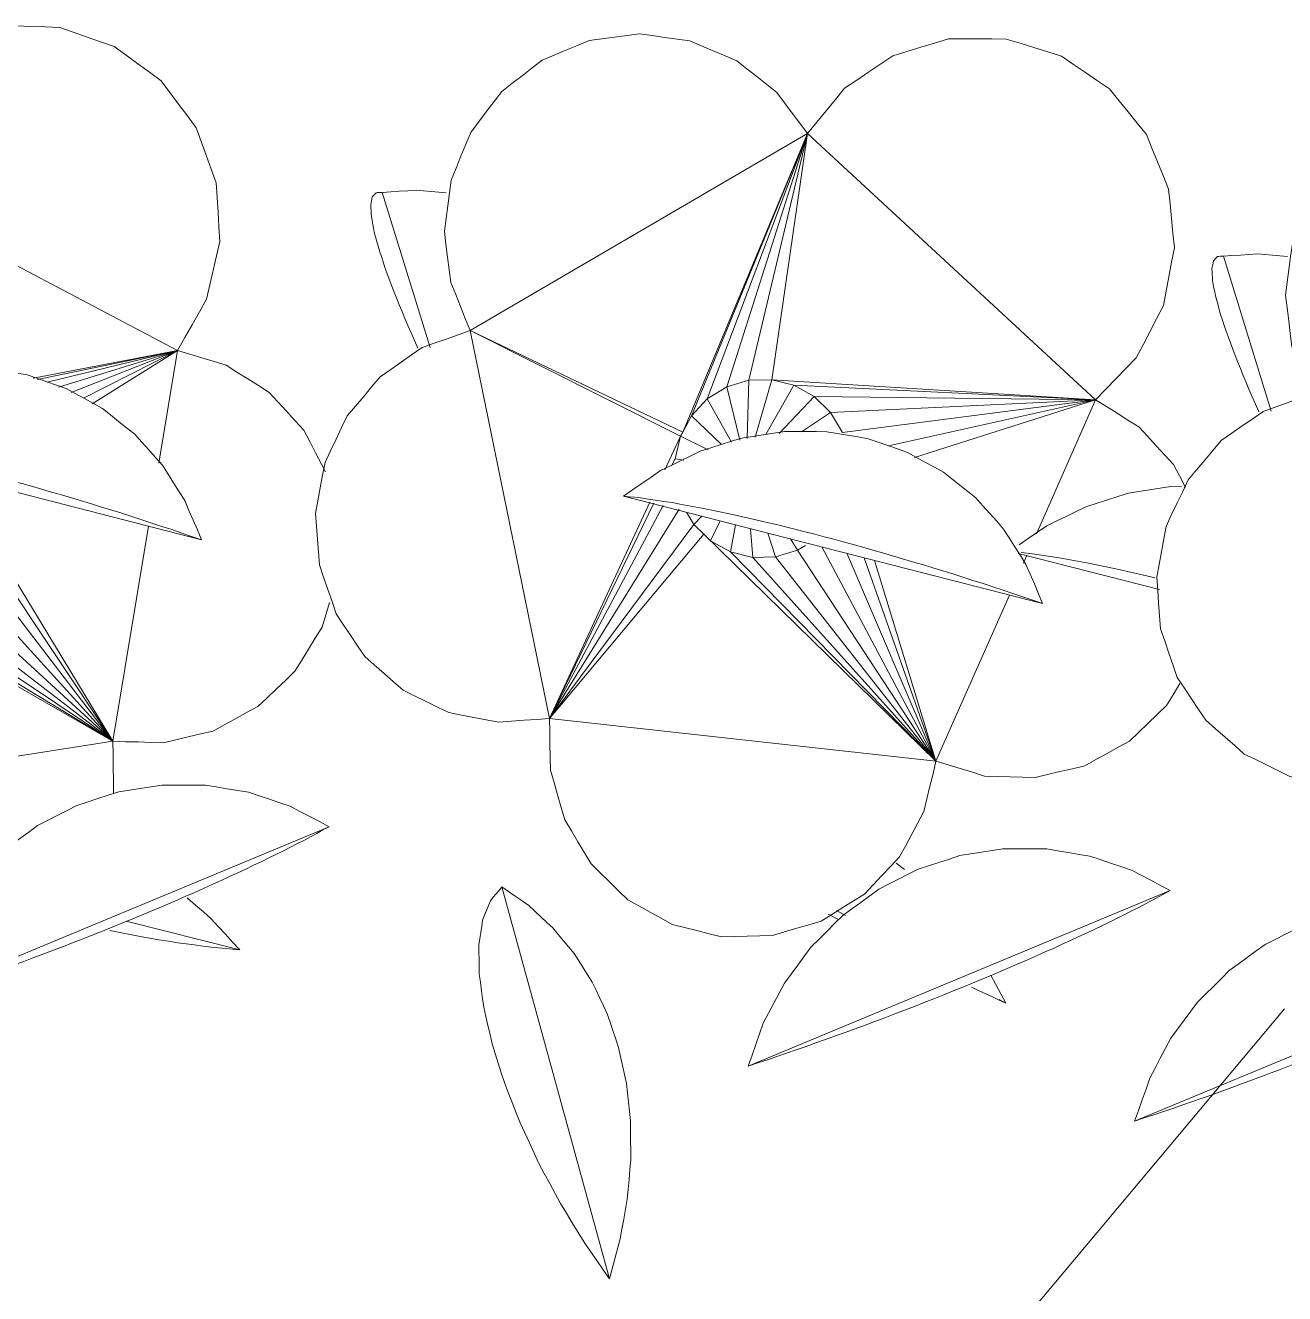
# Model space of a CAD drawing. Header units: metres. Extents: x -18.34 to -13.25, y -25.49 to -16.26.
# Drawn here: x -17.2865 to -17.1681, y -20.8043 to -20.685 of the extents above; entities that cross this region are included whole.
import ezdxf

# ---------------------------------------------------------------- set-up
doc = ezdxf.new("R2010")
doc.units = ezdxf.units.M
doc.layers.add('Importações nas famílias', color=7, linetype='Continuous', lineweight=5)
doc.layers.add('Vegetação', color=7, linetype='Continuous', lineweight=5)

# ---------------------------------------------------------------- blocks, each defined once
blk = doc.blocks.new('Planta_pergolado_12200 - plantas pergolado_skp_Component_12-V1072-Pavimento 02 - Executivo')
at = {"layer": 'Importações nas famílias', "color": 9}
blk.add_line((0.11258, -0.3861), (0.15227, -0.40262), dxfattribs=at)
at = {"layer": 'Importações nas famílias', "color": 9, "flags": 128}
for points in [[(0.114, -0.39014), (0.11365, -0.38913), (0.11329, -0.38812), (0.11294, -0.38711), (0.11258, -0.3861)], [(0.11258, -0.3861), (0.11348, -0.3864), (0.11438, -0.3867), (0.11528, -0.387), (0.11618, -0.3873)], [(0.11618, -0.3873), (0.1171, -0.38763), (0.11802, -0.38795), (0.11894, -0.38827), (0.11985, -0.38859)], [(0.11985, -0.38859), (0.12078, -0.38893), (0.12171, -0.38927), (0.12264, -0.38961), (0.12357, -0.38994)], [(0.11599, -0.3939), (0.11549, -0.39296), (0.11499, -0.39202), (0.1145, -0.39108), (0.114, -0.39014)], [(0.12357, -0.38994), (0.1245, -0.3903), (0.12543, -0.39065), (0.12636, -0.391), (0.12729, -0.39135)], [(0.12729, -0.39135), (0.12821, -0.39171), (0.12913, -0.39208), (0.13005, -0.39244), (0.13097, -0.3928)], [(0.13097, -0.3928), (0.13186, -0.39317), (0.13276, -0.39353), (0.13366, -0.3939), (0.13456, -0.39427)], [(0.1185, -0.39731), (0.11787, -0.39646), (0.11725, -0.3956), (0.11662, -0.39475), (0.11599, -0.3939)], [(0.13456, -0.39427), (0.13543, -0.39463), (0.13629, -0.395), (0.13716, -0.39537), (0.13803, -0.39574)], [(0.13803, -0.39574), (0.13886, -0.3961), (0.13969, -0.39647), (0.14051, -0.39684), (0.14134, -0.3972)], [(0.12148, -0.40027), (0.12074, -0.39953), (0.11999, -0.39879), (0.11925, -0.39805), (0.1185, -0.39731)], [(0.14134, -0.3972), (0.14212, -0.39756), (0.1429, -0.39792), (0.14368, -0.39828), (0.14445, -0.39864)], [(0.14445, -0.39864), (0.14517, -0.39899), (0.14589, -0.39933), (0.14661, -0.39968), (0.14733, -0.40003)], [(0.12486, -0.40273), (0.12402, -0.40212), (0.12317, -0.4015), (0.12233, -0.40089), (0.12148, -0.40027)], [(0.14733, -0.40003), (0.14799, -0.40036), (0.14864, -0.4007), (0.1493, -0.40103), (0.14995, -0.40136)], [(0.14995, -0.40136), (0.15053, -0.40168), (0.15111, -0.40199), (0.15169, -0.40231), (0.15227, -0.40262)], [(0.12855, -0.40462), (0.12763, -0.40415), (0.12671, -0.40368), (0.12578, -0.4032), (0.12486, -0.40273)], [(0.15227, -0.40262), (0.15136, -0.4031), (0.15044, -0.40358), (0.14953, -0.40406), (0.14861, -0.40454)], [(0.13248, -0.4059), (0.1315, -0.40558), (0.13052, -0.40526), (0.12953, -0.40494), (0.12855, -0.40462)], [(0.14861, -0.40454), (0.14763, -0.40487), (0.14666, -0.4052), (0.14568, -0.40553), (0.1447, -0.40586)], [(0.13654, -0.40654), (0.13553, -0.40638), (0.13451, -0.40622), (0.13349, -0.40606), (0.13248, -0.4059)], [(0.14065, -0.40653), (0.13962, -0.40653), (0.1386, -0.40654), (0.13757, -0.40654), (0.13654, -0.40654)], [(0.1447, -0.40586), (0.14369, -0.40602), (0.14268, -0.40619), (0.14166, -0.40636), (0.14065, -0.40653)]]:
    blk.add_lwpolyline(points, dxfattribs=at)
blk = doc.blocks.new('Planta_pergolado_12200 - plantas pergolado_skp_Component_12-V1079-Pavimento 02 - Executivo')
at = {"layer": 'Importações nas famílias', "color": 9}
blk.add_line((0.28632, -0.37076), (0.31003, -0.36468), dxfattribs=at)
at = {"layer": 'Importações nas famílias', "color": 9, "flags": 128}
for points in [[(0.30631, -0.36594), (0.30724, -0.36563), (0.30817, -0.36531), (0.3091, -0.365), (0.31003, -0.36468)], [(0.31003, -0.36468), (0.30964, -0.3656), (0.30925, -0.36652), (0.30885, -0.36744), (0.30846, -0.36836)], [(0.30253, -0.36717), (0.30347, -0.36686), (0.30442, -0.36655), (0.30536, -0.36625), (0.30631, -0.36594)], [(0.29874, -0.36834), (0.29969, -0.36805), (0.30063, -0.36775), (0.30158, -0.36746), (0.30253, -0.36717)], [(0.29497, -0.36945), (0.29592, -0.36917), (0.29686, -0.3689), (0.2978, -0.36862), (0.29874, -0.36834)], [(0.30846, -0.36836), (0.30794, -0.36919), (0.30741, -0.37003), (0.30688, -0.37086), (0.30636, -0.3717)], [(0.29128, -0.37049), (0.2922, -0.37023), (0.29313, -0.36997), (0.29405, -0.36971), (0.29497, -0.36945)], [(0.2877, -0.37144), (0.28859, -0.3712), (0.28949, -0.37096), (0.29038, -0.37072), (0.29128, -0.37049)], [(0.28101, -0.37303), (0.28183, -0.37285), (0.28264, -0.37266), (0.28345, -0.37247), (0.28426, -0.37229)], [(0.28426, -0.37229), (0.28512, -0.37208), (0.28598, -0.37186), (0.28684, -0.37165), (0.2877, -0.37144)], [(0.30636, -0.3717), (0.30571, -0.37242), (0.30506, -0.37315), (0.3044, -0.37388), (0.30375, -0.37461)], [(0.27875, -0.3735), (0.2795, -0.37335), (0.28026, -0.37319), (0.28101, -0.37303)], [(0.30375, -0.37461), (0.30299, -0.37521), (0.30223, -0.37582), (0.30147, -0.37642), (0.30072, -0.37703)], [(0.30072, -0.37703), (0.29986, -0.3775), (0.29901, -0.37797), (0.29816, -0.37844), (0.29731, -0.3789)], [(0.29731, -0.3789), (0.29639, -0.37922), (0.29547, -0.37954), (0.29455, -0.37987), (0.29363, -0.38019)], [(0.28575, -0.38087), (0.28475, -0.38071), (0.28375, -0.38056), (0.28276, -0.38041)], [(0.29363, -0.38019), (0.29266, -0.38035), (0.29169, -0.38052), (0.29071, -0.38068), (0.28974, -0.38085)], [(0.28974, -0.38085), (0.28875, -0.38085), (0.28775, -0.38086), (0.28675, -0.38086), (0.28575, -0.38087)]]:
    blk.add_lwpolyline(points, dxfattribs=at)
blk = doc.blocks.new('Planta_pergolado_12200 - plantas pergolado_skp_Component_12-V1080-Pavimento 02 - Executivo')
at = {"layer": 'Importações nas famílias', "color": 9}
blk.add_line((0.3484, -0.29515), (0.33828, -0.33202), dxfattribs=at)
at = {"layer": 'Importações nas famílias', "color": 9, "flags": 128}
for points in [[(0.34601, -0.29858), (0.34661, -0.29772), (0.3472, -0.29686), (0.3478, -0.296), (0.3484, -0.29515)], [(0.3484, -0.29515), (0.34865, -0.29608), (0.3489, -0.29702), (0.34915, -0.29795), (0.34941, -0.29889)], [(0.34378, -0.30222), (0.34434, -0.30131), (0.3449, -0.3004), (0.34546, -0.29949), (0.34601, -0.29858)], [(0.34941, -0.29889), (0.34957, -0.29982), (0.34974, -0.30076), (0.34991, -0.3017), (0.35007, -0.30263)], [(0.34176, -0.306), (0.34226, -0.30506), (0.34277, -0.30411), (0.34328, -0.30317), (0.34378, -0.30222)], [(0.35007, -0.30263), (0.35015, -0.30356), (0.35023, -0.30449), (0.35031, -0.30542), (0.35039, -0.30635)], [(0.33999, -0.30983), (0.34043, -0.30887), (0.34087, -0.30792), (0.34131, -0.30696), (0.34176, -0.306)], [(0.35039, -0.30635), (0.35039, -0.30726), (0.35038, -0.30817), (0.35037, -0.30908), (0.35036, -0.30999)], [(0.33851, -0.31361), (0.33888, -0.31266), (0.33925, -0.31172), (0.33962, -0.31077), (0.33999, -0.30983)], [(0.35036, -0.30999), (0.35027, -0.31087), (0.35017, -0.31175), (0.35008, -0.31264), (0.34998, -0.31352)], [(0.33736, -0.31726), (0.33765, -0.31635), (0.33793, -0.31543), (0.33822, -0.31452), (0.33851, -0.31361)], [(0.34998, -0.31352), (0.3498, -0.31436), (0.34961, -0.31521), (0.34943, -0.31605), (0.34925, -0.3169)], [(0.33657, -0.32069), (0.33676, -0.31983), (0.33696, -0.31897), (0.33716, -0.31812), (0.33736, -0.31726)], [(0.34925, -0.3169), (0.34898, -0.31769), (0.34871, -0.31849), (0.34845, -0.31929), (0.34818, -0.32008)], [(0.33615, -0.32382), (0.33625, -0.32304), (0.33636, -0.32225), (0.33646, -0.32147), (0.33657, -0.32069)], [(0.34818, -0.32008), (0.34783, -0.32082), (0.34748, -0.32156), (0.34713, -0.3223), (0.34678, -0.32304)], [(0.34678, -0.32304), (0.34635, -0.32372), (0.34593, -0.32439), (0.3455, -0.32507), (0.34507, -0.32574)], [(0.33611, -0.32657), (0.33612, -0.32589), (0.33613, -0.3252), (0.33614, -0.32451), (0.33615, -0.32382)], [(0.34507, -0.32574), (0.34457, -0.32635), (0.34407, -0.32695), (0.34357, -0.32755), (0.34307, -0.32816)], [(0.33646, -0.32889), (0.33638, -0.32831), (0.33629, -0.32773), (0.3362, -0.32715), (0.33611, -0.32657)], [(0.33719, -0.33072), (0.33701, -0.33027), (0.33683, -0.32981), (0.33665, -0.32935), (0.33646, -0.32889)], [(0.34307, -0.32816), (0.3425, -0.32868), (0.34193, -0.32921), (0.34137, -0.32973), (0.3408, -0.33026)], [(0.3408, -0.33026), (0.34017, -0.3307), (0.33954, -0.33114), (0.33891, -0.33158), (0.33828, -0.33202)], [(0.33828, -0.33202), (0.33801, -0.33169), (0.33773, -0.33137), (0.33746, -0.33105), (0.33719, -0.33072)]]:
    blk.add_lwpolyline(points, dxfattribs=at)
blk = doc.blocks.new('Planta_pergolado_12200 - plantas pergolado_skp_Component_12-V3220-Pavimento 02 - Executivo')
at = {"layer": 'Importações nas famílias', "color": 9}
for p, q in [((0.37613, 0.33365), (0.37535, 0.33425)), ((0.36897, 0.32945), (0.36986, 0.32897)), ((0.37058, 0.32933), (0.36973, 0.32979)), ((0.38243, 0.32258), (0.38316, 0.32223)), ((0.38566, 0.32108), (0.38503, 0.32143))]:
    blk.add_line(p, q, dxfattribs=at)
at = {"layer": 'Importações nas famílias', "color": 9, "flags": 128}
for points in [[(0.38566, 0.32108), (0.38519, 0.32196), (0.38472, 0.32283), (0.38426, 0.32371)], [(0.38316, 0.32223), (0.38378, 0.32194), (0.38441, 0.32166), (0.38503, 0.32137), (0.38566, 0.32108)]]:
    blk.add_lwpolyline(points, dxfattribs=at)
blk = doc.blocks.new('Planta_pergolado_12200 - plantas pergolado_skp_Component_12-V1082-Pavimento 02 - Executivo')
at = {"layer": 'Importações nas famílias', "color": 9}
blk.add_line((0.32703, -0.39736), (0.33152, -0.38278), dxfattribs=at)
at = {"layer": 'Importações nas famílias', "color": 9, "flags": 128}
for points in [[(0.32943, -0.38484), (0.32974, -0.38414), (0.33005, -0.38343), (0.33037, -0.38272)], [(0.32835, -0.38744), (0.32862, -0.38679), (0.32889, -0.38614), (0.32916, -0.38549), (0.32943, -0.38484)], [(0.32746, -0.38979), (0.32768, -0.38921), (0.3279, -0.38862), (0.32813, -0.38803), (0.32835, -0.38744)], [(0.32677, -0.39186), (0.32694, -0.39134), (0.32711, -0.39083), (0.32728, -0.39031), (0.32746, -0.38979)], [(0.32628, -0.39363), (0.3264, -0.39319), (0.32652, -0.39274), (0.32664, -0.3923), (0.32677, -0.39186)], [(0.326, -0.39507), (0.32607, -0.39471), (0.32614, -0.39435), (0.32621, -0.39399), (0.32628, -0.39363)], [(0.32594, -0.39618), (0.32596, -0.3959), (0.32597, -0.39562), (0.32599, -0.39535), (0.326, -0.39507)], [(0.32609, -0.39693), (0.32605, -0.39674), (0.32602, -0.39655), (0.32598, -0.39637), (0.32594, -0.39618)], [(0.32646, -0.39733), (0.32637, -0.39723), (0.32628, -0.39713), (0.32618, -0.39703), (0.32609, -0.39693)], [(0.32703, -0.39736), (0.32689, -0.39735), (0.32675, -0.39735), (0.3266, -0.39734), (0.32646, -0.39733)], [(0.33021, -0.39757), (0.32942, -0.39752), (0.32862, -0.39747), (0.32783, -0.39742), (0.32703, -0.39736)], [(0.33305, -0.39733), (0.33234, -0.39739), (0.33163, -0.39745), (0.33092, -0.39751), (0.33021, -0.39757)]]:
    blk.add_lwpolyline(points, dxfattribs=at)
blk = doc.blocks.new('Planta_pergolado_12200 - plantas pergolado_skp_Component_17-V3221-Pavimento 02 - Executivo')
at = {"layer": 'Importações nas famílias', "color": 9}
for p, q in [((0.36702, 0.4029), (0.33528, 0.38437)), ((0.35528, 0.3748), (0.36702, 0.4029)), ((0.35611, 0.37634), (0.36702, 0.4029)), ((0.35759, 0.37793), (0.36702, 0.4029)), ((0.35943, 0.37907), (0.36702, 0.4029)), ((0.3615, 0.37969), (0.36702, 0.4029)), ((0.36365, 0.37974), (0.36702, 0.4029)), ((0.36702, 0.4029), (0.3941, 0.37785)), ((0.33528, 0.38437), (0.34275, 0.34787)), ((0.35507, 0.37442), (0.33528, 0.38437)), ((0.33528, 0.38437), (0.35528, 0.3748)), ((0.35943, 0.37907), (0.3615, 0.37969)), ((0.36135, 0.37421), (0.3615, 0.37969)), ((0.3615, 0.37969), (0.36365, 0.37974)), ((0.36211, 0.37433), (0.36365, 0.37974)), ((0.3941, 0.37785), (0.36365, 0.37974)), ((0.36574, 0.37922), (0.36365, 0.37974)), ((0.35759, 0.37793), (0.35943, 0.37907)), ((0.36064, 0.37404), (0.35943, 0.37907)), ((0.36309, 0.37458), (0.36574, 0.37922)), ((0.36763, 0.37816), (0.36574, 0.37922)), ((0.36574, 0.37922), (0.3941, 0.37785)), ((0.35611, 0.37634), (0.35759, 0.37793)), ((0.35988, 0.37387), (0.35759, 0.37793)), ((0.36435, 0.37467), (0.36763, 0.37816)), ((0.36919, 0.37665), (0.36763, 0.37816)), ((0.36763, 0.37816), (0.3941, 0.37785)), ((0.3941, 0.37785), (0.36919, 0.37665)), ((0.3941, 0.37785), (0.3703, 0.37477)), ((0.37462, 0.3735), (0.3941, 0.37785)), ((0.37709, 0.37243), (0.3941, 0.37785)), ((0.38854, 0.36525), (0.3941, 0.37785)), ((0.35528, 0.3748), (0.35611, 0.37634)), ((0.35889, 0.37368), (0.35611, 0.37634)), ((0.36645, 0.37483), (0.36919, 0.37665)), ((0.3703, 0.37477), (0.36919, 0.37665)), ((0.35507, 0.37442), (0.35528, 0.3748)), ((0.3536, 0.37125), (0.35507, 0.37442)), ((0.35456, 0.37229), (0.35507, 0.37442)), ((0.35767, 0.37315), (0.35507, 0.37442)), ((0.35424, 0.37162), (0.35456, 0.37229)), ((0.35539, 0.37218), (0.35456, 0.37229)), ((0.34275, 0.34787), (0.35219, 0.36821)), ((0.34275, 0.34787), (0.35255, 0.36812)), ((0.35345, 0.36791), (0.34275, 0.34787)), ((0.35495, 0.36756), (0.34275, 0.34787)), ((0.35633, 0.36611), (0.35564, 0.36727)), ((0.35707, 0.3669), (0.35633, 0.36611)), ((0.35788, 0.36459), (0.35881, 0.36646)), ((0.35633, 0.36611), (0.34275, 0.34787)), ((0.35726, 0.3652), (0.34275, 0.34787)), ((0.35726, 0.3652), (0.35633, 0.36611)), ((0.35788, 0.36459), (0.35726, 0.3652)), ((0.3791, 0.34385), (0.35726, 0.3652)), ((0.36026, 0.36609), (0.35977, 0.36354)), ((0.36186, 0.36302), (0.36167, 0.36572)), ((0.36402, 0.36307), (0.36328, 0.36531)), ((0.35977, 0.36354), (0.35788, 0.36459)), ((0.36541, 0.36477), (0.36608, 0.36369)), ((0.36682, 0.36414), (0.36608, 0.36369)), ((0.3791, 0.34385), (0.36836, 0.36401)), ((0.36186, 0.36302), (0.35977, 0.36354)), ((0.3791, 0.34385), (0.35977, 0.36354)), ((0.36402, 0.36307), (0.36186, 0.36302)), ((0.3791, 0.34385), (0.36186, 0.36302)), ((0.36608, 0.36369), (0.36402, 0.36307)), ((0.3791, 0.34385), (0.36402, 0.36307)), ((0.3791, 0.34385), (0.36608, 0.36369)), ((0.3791, 0.34385), (0.3707, 0.36341)), ((0.3791, 0.34385), (0.37233, 0.36299)), ((0.38732, 0.36248), (0.38765, 0.36323)), ((0.37332, 0.36274), (0.3791, 0.34385)), ((0.3791, 0.34385), (0.386, 0.35948)), ((0.3791, 0.34385), (0.34275, 0.34787)), ((0.3791, 0.34385), (0.3755, 0.34737))]:
    blk.add_line(p, q, dxfattribs=at)
at = {"layer": 'Importações nas famílias', "color": 9, "flags": 128}
for points in [[(0.34649, 0.41166), (0.34767, 0.41181), (0.34886, 0.41197), (0.35004, 0.41212), (0.35123, 0.41227)], [(0.35123, 0.41227), (0.35241, 0.41211), (0.35359, 0.41195), (0.35477, 0.41179), (0.35596, 0.41162)], [(0.37505, 0.41022), (0.37635, 0.41062), (0.37766, 0.41102), (0.37896, 0.41141), (0.38026, 0.41181)], [(0.38026, 0.41181), (0.38163, 0.41181), (0.38299, 0.4118), (0.38435, 0.4118), (0.38571, 0.41179)], [(0.38571, 0.41179), (0.38701, 0.41139), (0.38831, 0.41098), (0.38961, 0.41058), (0.39091, 0.41017)], [(0.34207, 0.40981), (0.34318, 0.41027), (0.34428, 0.41073), (0.34539, 0.41119), (0.34649, 0.41166)], [(0.35596, 0.41162), (0.35706, 0.41115), (0.35816, 0.41068), (0.35926, 0.41021), (0.36036, 0.40974)], [(0.33828, 0.40686), (0.33922, 0.4076), (0.34017, 0.40833), (0.34112, 0.40907), (0.34207, 0.40981)], [(0.36036, 0.40974), (0.3613, 0.409), (0.36225, 0.40826), (0.36319, 0.40751), (0.36413, 0.40677)], [(0.37051, 0.40716), (0.37164, 0.40793), (0.37278, 0.40869), (0.37391, 0.40946), (0.37505, 0.41022)], [(0.39091, 0.41017), (0.39204, 0.4094), (0.39317, 0.40863), (0.3943, 0.40786), (0.39543, 0.40709)], [(0.36702, 0.4029), (0.3679, 0.40396), (0.36877, 0.40503), (0.36964, 0.4061), (0.37051, 0.40716)], [(0.39543, 0.40709), (0.3963, 0.40601), (0.39716, 0.40494), (0.39802, 0.40387), (0.39889, 0.4028)], [(0.33535, 0.40301), (0.33608, 0.40397), (0.33681, 0.40494), (0.33755, 0.4059), (0.33828, 0.40686)], [(0.36413, 0.40677), (0.36486, 0.4058), (0.36558, 0.40483), (0.3663, 0.40387), (0.36702, 0.4029)], [(0.33351, 0.39852), (0.33397, 0.39964), (0.33443, 0.40076), (0.33489, 0.40189), (0.33535, 0.40301)], [(0.39889, 0.4028), (0.39941, 0.40152), (0.39993, 0.40024), (0.40045, 0.39896), (0.40097, 0.39767)], [(0.33287, 0.3937), (0.33303, 0.3949), (0.33319, 0.39611), (0.33335, 0.39731), (0.33351, 0.39852)], [(0.40097, 0.39767), (0.40111, 0.39629), (0.40125, 0.39491), (0.40138, 0.39353), (0.40152, 0.39215)], [(0.33347, 0.38887), (0.33332, 0.39008), (0.33317, 0.39128), (0.33302, 0.39249), (0.33287, 0.3937)], [(0.40152, 0.39215), (0.40126, 0.39079), (0.401, 0.38943), (0.40074, 0.38807), (0.40048, 0.38671)], [(0.33528, 0.38437), (0.33483, 0.38549), (0.33438, 0.38662), (0.33393, 0.38774), (0.33347, 0.38887)], [(0.40048, 0.38671), (0.39984, 0.38548), (0.3992, 0.38425), (0.39857, 0.38303), (0.39793, 0.3818)], [(0.33078, 0.38276), (0.3319, 0.38316), (0.33303, 0.38356), (0.33416, 0.38397), (0.33528, 0.38437)], [(0.32683, 0.38002), (0.32782, 0.3807), (0.3288, 0.38139), (0.32979, 0.38207), (0.33078, 0.38276)], [(0.39793, 0.3818), (0.39697, 0.38081), (0.39602, 0.37983), (0.39506, 0.37884), (0.3941, 0.37785)], [(0.32372, 0.37633), (0.3245, 0.37725), (0.32528, 0.37817), (0.32605, 0.37909), (0.32683, 0.38002)], [(0.3941, 0.37785), (0.39512, 0.37721), (0.39613, 0.37658), (0.39715, 0.37594), (0.39816, 0.3753)], [(0.32165, 0.37194), (0.32216, 0.37304), (0.32268, 0.37413), (0.3232, 0.37523), (0.32372, 0.37633)], [(0.39816, 0.3753), (0.39898, 0.37441), (0.3998, 0.37353), (0.40062, 0.37264), (0.40144, 0.37175)], [(0.32076, 0.36716), (0.32098, 0.36835), (0.3212, 0.36955), (0.32142, 0.37075), (0.32165, 0.37194)], [(0.40144, 0.37175), (0.402, 0.37068), (0.40257, 0.36961)], [(0.32111, 0.36231), (0.32102, 0.36352), (0.32094, 0.36473), (0.32085, 0.36595), (0.32076, 0.36716)], [(0.32269, 0.35771), (0.3223, 0.35886), (0.3219, 0.36001), (0.32151, 0.36116), (0.32111, 0.36231)], [(0.32538, 0.35369), (0.32471, 0.3547), (0.32403, 0.3557), (0.32336, 0.35671), (0.32269, 0.35771)], [(0.329, 0.35052), (0.32809, 0.35131), (0.32719, 0.35211), (0.32628, 0.3529), (0.32538, 0.35369)], [(0.40202, 0.35114), (0.40139, 0.3501), (0.40077, 0.34907)], [(0.3333, 0.34841), (0.33222, 0.34894), (0.33115, 0.34946), (0.33007, 0.34999), (0.329, 0.35052)], [(0.40077, 0.34907), (0.3999, 0.34823), (0.39903, 0.3474), (0.39816, 0.34656), (0.39729, 0.34573)], [(0.33799, 0.34751), (0.33681, 0.34773), (0.33564, 0.34796), (0.33447, 0.34818), (0.3333, 0.34841)], [(0.34275, 0.34787), (0.34156, 0.34778), (0.34037, 0.34769), (0.33918, 0.3476), (0.33799, 0.34751)], [(0.34285, 0.34301), (0.34282, 0.34422), (0.3428, 0.34544), (0.34277, 0.34665), (0.34275, 0.34787)], [(0.39729, 0.34573), (0.39624, 0.34515), (0.39519, 0.34458), (0.39414, 0.344), (0.39309, 0.34342)], [(0.3791, 0.34385), (0.37882, 0.34266), (0.37853, 0.34148), (0.37825, 0.3403), (0.37797, 0.33912)], [(0.38367, 0.34245), (0.38253, 0.3428), (0.38138, 0.34315), (0.38024, 0.3435), (0.3791, 0.34385)], [(0.34419, 0.33833), (0.34385, 0.3395), (0.34352, 0.34067), (0.34319, 0.34184), (0.34285, 0.34301)], [(0.39309, 0.34342), (0.39193, 0.34314), (0.39076, 0.34286), (0.3896, 0.34258), (0.38844, 0.3423)], [(0.38844, 0.3423), (0.38725, 0.34234), (0.38606, 0.34237), (0.38486, 0.34241), (0.38367, 0.34245)], [(0.37797, 0.33912), (0.37739, 0.33805), (0.37682, 0.33698), (0.37625, 0.33592), (0.37567, 0.33485)], [(0.34667, 0.33418), (0.34605, 0.33522), (0.34543, 0.33626), (0.34481, 0.33729), (0.34419, 0.33833)], [(0.35012, 0.33081), (0.34925, 0.33165), (0.34839, 0.3325), (0.34753, 0.33334), (0.34667, 0.33418)], [(0.37567, 0.33485), (0.37485, 0.33397), (0.37402, 0.33309), (0.3732, 0.33221), (0.37237, 0.33133)], [(0.3543, 0.32848), (0.35326, 0.32906), (0.35221, 0.32965), (0.35116, 0.33023), (0.35012, 0.33081)], [(0.37237, 0.33133), (0.37135, 0.3307), (0.37033, 0.33007), (0.36931, 0.32943), (0.36829, 0.3288)], [(0.35894, 0.32732), (0.35778, 0.32761), (0.35662, 0.3279), (0.35546, 0.32819), (0.3543, 0.32848)], [(0.36829, 0.3288), (0.36715, 0.32846), (0.366, 0.32812), (0.36486, 0.32778), (0.36371, 0.32744)], [(0.36371, 0.32744), (0.36252, 0.32741), (0.36133, 0.32738), (0.36013, 0.32735), (0.35894, 0.32732)]]:
    blk.add_lwpolyline(points, dxfattribs=at)
blk = doc.blocks.new('Planta_pergolado_12200 - plantas pergolado_skp_Component_16-V3222-Pavimento 02 - Executivo')
for name in ['Planta_pergolado_12200 - plantas pergolado_skp_Component_17-V3221-Pavimento 02 - Executivo', 'Planta_pergolado_12200 - plantas pergolado_skp_Component_12-V3220-Pavimento 02 - Executivo']:
    blk.add_blockref(name, (0, 0))
at = {"extrusion": (0, 0, -1), "rotation": 180}
for name, p, zscale in [('Planta_pergolado_12200 - plantas pergolado_skp_Component_12-V1082-Pavimento 02 - Executivo', (0, 0), -1), ('Planta_pergolado_12200 - plantas pergolado_skp_Component_12-V1079-Pavimento 02 - Executivo', (0, 0), -0.9999999999999999), ('Planta_pergolado_12200 - plantas pergolado_skp_Component_12-V1072-Pavimento 02 - Executivo', (-0.16976, -0.06494), -0.9999999999999999), ('Planta_pergolado_12200 - plantas pergolado_skp_Component_12-V1080-Pavimento 02 - Executivo', (0, 0), -1)]:
    blk.add_blockref(name, p, dxfattribs=dict(at, zscale=zscale))
blk = doc.blocks.new('Planta_pergolado_12200 - plantas pergolado_skp_Component_12-V1073-Pavimento 02 - Executivo')
at = {"layer": 'Importações nas famílias', "color": 9}
blk.add_line((0.10084, -0.43973), (0.14027, -0.42962), dxfattribs=at)
at = {"layer": 'Importações nas famílias', "color": 9, "flags": 128}
for points in [[(0.13655, -0.43088), (0.13748, -0.43056), (0.13841, -0.43025), (0.13934, -0.42993), (0.14027, -0.42962)], [(0.14027, -0.42962), (0.13988, -0.43054), (0.13949, -0.43146), (0.13909, -0.43238), (0.1387, -0.4333)], [(0.13277, -0.4321), (0.13371, -0.4318), (0.13466, -0.43149), (0.1356, -0.43118), (0.13655, -0.43088)], [(0.12898, -0.43328), (0.12993, -0.43298), (0.13087, -0.43269), (0.13182, -0.4324), (0.13277, -0.4321)], [(0.12521, -0.43439), (0.12616, -0.43411), (0.1271, -0.43383), (0.12804, -0.43355), (0.12898, -0.43328)], [(0.1387, -0.4333), (0.13818, -0.43413), (0.13765, -0.43496), (0.13712, -0.4358), (0.1366, -0.43663)], [(0.11794, -0.43637), (0.11883, -0.43614), (0.11973, -0.4359), (0.12062, -0.43566), (0.12152, -0.43542)], [(0.12152, -0.43542), (0.12244, -0.43517), (0.12337, -0.43491), (0.12429, -0.43465), (0.12521, -0.43439)], [(0.1145, -0.43722), (0.11536, -0.43701), (0.11622, -0.4368), (0.11708, -0.43659), (0.11794, -0.43637)], [(0.1366, -0.43663), (0.13595, -0.43736), (0.1353, -0.43809), (0.13464, -0.43882), (0.13399, -0.43955)], [(0.11126, -0.43797), (0.11207, -0.43778), (0.11288, -0.4376), (0.11369, -0.43741), (0.1145, -0.43722)], [(0.10299, -0.43948), (0.10361, -0.43939), (0.10423, -0.43929), (0.10485, -0.4392), (0.10547, -0.43911)], [(0.10547, -0.43911), (0.10616, -0.43898), (0.10685, -0.43885), (0.10754, -0.43873), (0.10823, -0.4386)], [(0.10823, -0.4386), (0.10899, -0.43844), (0.10974, -0.43828), (0.1105, -0.43813), (0.11126, -0.43797)], [(0.10084, -0.43973), (0.10138, -0.43967), (0.10192, -0.43961), (0.10245, -0.43955), (0.10299, -0.43948)], [(0.10432, -0.44212), (0.10345, -0.44152), (0.10258, -0.44092), (0.10171, -0.44033), (0.10084, -0.43973)], [(0.13399, -0.43955), (0.13323, -0.44015), (0.13247, -0.44076), (0.13172, -0.44136), (0.13096, -0.44197)], [(0.10807, -0.44395), (0.10713, -0.44349), (0.1062, -0.44303), (0.10526, -0.44257), (0.10432, -0.44212)], [(0.13096, -0.44197), (0.1301, -0.44244), (0.12925, -0.4429), (0.1284, -0.44337), (0.12755, -0.44384)], [(0.12755, -0.44384), (0.12663, -0.44416), (0.12571, -0.44448), (0.12479, -0.4448), (0.12387, -0.44512)], [(0.11199, -0.44519), (0.11101, -0.44488), (0.11003, -0.44457), (0.10905, -0.44426), (0.10807, -0.44395)], [(0.11599, -0.4458), (0.11499, -0.44565), (0.11399, -0.4455), (0.11299, -0.44534), (0.11199, -0.44519)], [(0.11998, -0.44578), (0.11899, -0.44579), (0.11799, -0.44579), (0.11699, -0.4458), (0.11599, -0.4458)], [(0.12387, -0.44512), (0.1229, -0.44529), (0.12193, -0.44545), (0.12095, -0.44562), (0.11998, -0.44578)]]:
    blk.add_lwpolyline(points, dxfattribs=at)
blk = doc.blocks.new('Planta_pergolado_12200 - plantas pergolado_skp_Component_17-V3234-Pavimento 02 - Executivo')
at = {"layer": 'Importações nas famílias', "color": 9}
for p, q in [((0.44612, 0.3969), (0.41438, 0.37837)), ((0.43438, 0.36881), (0.44612, 0.3969)), ((0.4352, 0.37034), (0.44612, 0.3969)), ((0.43669, 0.37193), (0.44612, 0.3969)), ((0.43853, 0.37307), (0.44612, 0.3969)), ((0.4406, 0.37369), (0.44612, 0.3969)), ((0.44275, 0.37374), (0.44612, 0.3969)), ((0.44612, 0.3969), (0.4732, 0.37186)), ((0.41438, 0.37837), (0.42184, 0.34187)), ((0.43417, 0.36842), (0.41438, 0.37837)), ((0.41438, 0.37837), (0.43438, 0.36881)), ((0.40889, 0.37607), (0.40988, 0.37676)), ((0.43853, 0.37307), (0.4406, 0.37369)), ((0.44037, 0.3654), (0.44275, 0.37374)), ((0.44037, 0.3654), (0.4406, 0.37369)), ((0.4406, 0.37369), (0.44275, 0.37374)), ((0.4732, 0.37186), (0.44275, 0.37374)), ((0.44484, 0.37322), (0.44275, 0.37374)), ((0.43669, 0.37193), (0.43853, 0.37307)), ((0.44037, 0.3654), (0.43853, 0.37307)), ((0.44037, 0.3654), (0.44484, 0.37322)), ((0.44673, 0.37216), (0.44484, 0.37322)), ((0.44484, 0.37322), (0.4732, 0.37186)), ((0.4352, 0.37034), (0.43669, 0.37193)), ((0.44037, 0.3654), (0.43669, 0.37193)), ((0.44037, 0.3654), (0.44673, 0.37216)), ((0.44828, 0.37065), (0.44673, 0.37216)), ((0.44673, 0.37216), (0.4732, 0.37186)), ((0.4732, 0.37186), (0.44828, 0.37065)), ((0.4732, 0.37186), (0.4494, 0.36877)), ((0.45, 0.36667), (0.4732, 0.37186)), ((0.45005, 0.36447), (0.4732, 0.37186)), ((0.4582, 0.33785), (0.4732, 0.37186)), ((0.43438, 0.36881), (0.4352, 0.37034)), ((0.44037, 0.3654), (0.4352, 0.37034)), ((0.44037, 0.3654), (0.44828, 0.37065)), ((0.4494, 0.36877), (0.44828, 0.37065)), ((0.43417, 0.36842), (0.43438, 0.36881)), ((0.44037, 0.3654), (0.4494, 0.36877)), ((0.44988, 0.36709), (0.4494, 0.36877)), ((0.42184, 0.34187), (0.43417, 0.36842)), ((0.43366, 0.36629), (0.43417, 0.36842)), ((0.44037, 0.3654), (0.43417, 0.36842)), ((0.45, 0.36667), (0.44037, 0.3654)), ((0.44988, 0.36709), (0.45, 0.36667)), ((0.45, 0.36667), (0.45005, 0.36447)), ((0.42184, 0.34187), (0.43366, 0.36629)), ((0.44037, 0.3654), (0.43366, 0.36629)), ((0.43371, 0.36409), (0.43366, 0.36629)), ((0.44037, 0.3654), (0.43371, 0.36409)), ((0.44037, 0.3654), (0.43431, 0.36199)), ((0.44037, 0.3654), (0.43543, 0.36011)), ((0.43698, 0.3586), (0.44037, 0.3654)), ((0.44037, 0.3654), (0.43887, 0.35754)), ((0.44037, 0.3654), (0.44851, 0.36041)), ((0.44702, 0.35883), (0.44037, 0.3654)), ((0.44037, 0.3654), (0.44518, 0.35769)), ((0.44311, 0.35707), (0.44037, 0.3654)), ((0.44037, 0.3654), (0.44954, 0.36234)), ((0.44037, 0.3654), (0.45005, 0.36447)), ((0.44096, 0.35702), (0.44037, 0.3654)), ((0.43371, 0.36409), (0.42184, 0.34187)), ((0.43431, 0.36199), (0.43371, 0.36409)), ((0.45005, 0.36447), (0.44954, 0.36234)), ((0.45005, 0.36447), (0.4582, 0.33785)), ((0.43431, 0.36199), (0.42184, 0.34187)), ((0.43543, 0.36011), (0.43431, 0.36199)), ((0.44954, 0.36234), (0.44851, 0.36041)), ((0.4582, 0.33785), (0.44954, 0.36234)), ((0.44851, 0.36041), (0.44702, 0.35883)), ((0.4582, 0.33785), (0.44851, 0.36041)), ((0.43543, 0.36011), (0.42184, 0.34187)), ((0.43636, 0.3592), (0.42184, 0.34187)), ((0.43636, 0.3592), (0.43543, 0.36011)), ((0.43698, 0.3586), (0.43636, 0.3592)), ((0.4582, 0.33785), (0.43636, 0.3592)), ((0.43887, 0.35754), (0.43698, 0.3586)), ((0.44592, 0.35814), (0.44518, 0.35769)), ((0.44702, 0.35883), (0.44592, 0.35814)), ((0.4582, 0.33785), (0.44702, 0.35883)), ((0.44096, 0.35702), (0.43887, 0.35754)), ((0.44231, 0.35403), (0.43887, 0.35754)), ((0.44311, 0.35707), (0.44096, 0.35702)), ((0.4582, 0.33785), (0.44096, 0.35702)), ((0.44518, 0.35769), (0.44311, 0.35707)), ((0.4582, 0.33785), (0.44311, 0.35707)), ((0.4582, 0.33785), (0.44518, 0.35769)), ((0.4582, 0.33785), (0.44232, 0.35403)), ((0.4582, 0.33785), (0.42184, 0.34187))]:
    blk.add_line(p, q, dxfattribs=at)
at = {"layer": 'Importações nas famílias', "color": 9, "flags": 128}
for points in [[(0.42559, 0.40566), (0.42677, 0.40581), (0.42796, 0.40597), (0.42914, 0.40612), (0.43032, 0.40628)], [(0.43032, 0.40628), (0.43151, 0.40611), (0.43269, 0.40595), (0.43387, 0.40579), (0.43505, 0.40562)], [(0.45415, 0.40422), (0.45545, 0.40462), (0.45676, 0.40502), (0.45806, 0.40542), (0.45936, 0.40581)], [(0.45936, 0.40581), (0.46072, 0.40581), (0.46208, 0.4058), (0.46344, 0.4058), (0.46481, 0.4058)], [(0.46481, 0.4058), (0.46611, 0.40539), (0.46741, 0.40498), (0.46871, 0.40458), (0.47001, 0.40417)], [(0.42117, 0.40381), (0.42228, 0.40427), (0.42338, 0.40473), (0.42448, 0.4052), (0.42559, 0.40566)], [(0.43505, 0.40562), (0.43615, 0.40516), (0.43726, 0.40469), (0.43836, 0.40422), (0.43946, 0.40375)], [(0.41737, 0.40086), (0.41832, 0.4016), (0.41927, 0.40234), (0.42022, 0.40307), (0.42117, 0.40381)], [(0.43946, 0.40375), (0.4404, 0.403), (0.44134, 0.40226), (0.44229, 0.40151), (0.44323, 0.40077)], [(0.4496, 0.40117), (0.45074, 0.40193), (0.45188, 0.40269), (0.45301, 0.40346), (0.45415, 0.40422)], [(0.47001, 0.40417), (0.47114, 0.4034), (0.47227, 0.40263), (0.4734, 0.40186), (0.47453, 0.40109)], [(0.44612, 0.3969), (0.44699, 0.39797), (0.44786, 0.39903), (0.44873, 0.4001), (0.4496, 0.40117)], [(0.47453, 0.40109), (0.47539, 0.40002), (0.47626, 0.39894), (0.47712, 0.39787), (0.47798, 0.3968)], [(0.41445, 0.39701), (0.41518, 0.39797), (0.41591, 0.39894), (0.41664, 0.3999), (0.41737, 0.40086)], [(0.44323, 0.40077), (0.44395, 0.3998), (0.44468, 0.39884), (0.4454, 0.39787), (0.44612, 0.3969)], [(0.41261, 0.39252), (0.41307, 0.39364), (0.41353, 0.39477), (0.41399, 0.39589), (0.41445, 0.39701)], [(0.47798, 0.3968), (0.47851, 0.39552), (0.47903, 0.39424), (0.47955, 0.39296), (0.48007, 0.39168)], [(0.41197, 0.3877), (0.41213, 0.3889), (0.41229, 0.39011), (0.41245, 0.39132), (0.41261, 0.39252)], [(0.48007, 0.39168), (0.48021, 0.3903), (0.48034, 0.38892), (0.48048, 0.38754), (0.48062, 0.38616)], [(0.41257, 0.38287), (0.41242, 0.38408), (0.41227, 0.38529), (0.41212, 0.38649), (0.41197, 0.3877)], [(0.48062, 0.38616), (0.48036, 0.38479), (0.4801, 0.38343), (0.47983, 0.38207), (0.47957, 0.38071)], [(0.41438, 0.37837), (0.41393, 0.37949), (0.41348, 0.38062), (0.41302, 0.38175), (0.41257, 0.38287)], [(0.47957, 0.38071), (0.47894, 0.37948), (0.4783, 0.37826), (0.47767, 0.37703), (0.47703, 0.3758)], [(0.40988, 0.37676), (0.411, 0.37716), (0.41213, 0.37756), (0.41325, 0.37797), (0.41438, 0.37837)], [(0.40593, 0.37402), (0.40692, 0.3747), (0.4079, 0.37539), (0.40889, 0.37607)], [(0.47703, 0.3758), (0.47607, 0.37482), (0.47512, 0.37383), (0.47416, 0.37284), (0.4732, 0.37186)], [(0.40282, 0.37033), (0.40359, 0.37125), (0.40437, 0.37217), (0.40515, 0.3731), (0.40593, 0.37402)], [(0.4732, 0.37186), (0.47422, 0.37122), (0.47523, 0.37058), (0.47625, 0.36994), (0.47726, 0.3693)], [(0.40074, 0.36594), (0.40126, 0.36704), (0.40178, 0.36814), (0.4023, 0.36923), (0.40282, 0.37033)], [(0.47726, 0.3693), (0.47808, 0.36841), (0.4789, 0.36753), (0.47972, 0.36664), (0.48054, 0.36576)], [(0.39986, 0.36116), (0.40008, 0.36236), (0.4003, 0.36355), (0.40052, 0.36475), (0.40074, 0.36594)], [(0.48054, 0.36576), (0.4811, 0.36469), (0.48167, 0.36361), (0.48223, 0.36254), (0.4828, 0.36147)], [(0.40021, 0.35631), (0.40012, 0.35752), (0.40003, 0.35873), (0.39995, 0.35995), (0.39986, 0.36116)], [(0.4828, 0.36147), (0.48307, 0.36029), (0.48334, 0.3591), (0.48362, 0.35792), (0.48389, 0.35674)], [(0.40179, 0.35172), (0.40139, 0.35286), (0.401, 0.35401), (0.40061, 0.35516), (0.40021, 0.35631)], [(0.48389, 0.35674), (0.48386, 0.35552), (0.48382, 0.3543), (0.48378, 0.35309), (0.48375, 0.35187)], [(0.40448, 0.34769), (0.4038, 0.3487), (0.40313, 0.3497), (0.40246, 0.35071), (0.40179, 0.35172)], [(0.48375, 0.35187), (0.48341, 0.35071), (0.48306, 0.34954), (0.48272, 0.34837), (0.48237, 0.34721)], [(0.40809, 0.34452), (0.40719, 0.34531), (0.40628, 0.34611), (0.40538, 0.3469), (0.40448, 0.34769)], [(0.48237, 0.34721), (0.48175, 0.34617), (0.48112, 0.34514), (0.48049, 0.3441), (0.47986, 0.34307)], [(0.41239, 0.34241), (0.41132, 0.34294), (0.41024, 0.34347), (0.40917, 0.34399), (0.40809, 0.34452)], [(0.47986, 0.34307), (0.479, 0.34223), (0.47813, 0.3414), (0.47726, 0.34057), (0.47639, 0.33973)], [(0.41708, 0.34151), (0.41591, 0.34173), (0.41474, 0.34196), (0.41357, 0.34219), (0.41239, 0.34241)], [(0.42184, 0.34187), (0.42065, 0.34178), (0.41946, 0.34169), (0.41827, 0.3416), (0.41708, 0.34151)], [(0.42195, 0.33701), (0.42192, 0.33822), (0.4219, 0.33944), (0.42187, 0.34066), (0.42184, 0.34187)], [(0.47639, 0.33973), (0.47534, 0.33915), (0.47429, 0.33858), (0.47324, 0.338), (0.47219, 0.33742)], [(0.4582, 0.33785), (0.45791, 0.33666), (0.45763, 0.33548), (0.45735, 0.3343), (0.45706, 0.33312)], [(0.46277, 0.33645), (0.46163, 0.3368), (0.46048, 0.33715), (0.45934, 0.3375), (0.4582, 0.33785)], [(0.42329, 0.33234), (0.42295, 0.3335), (0.42262, 0.33467), (0.42228, 0.33584), (0.42195, 0.33701)], [(0.47219, 0.33742), (0.47102, 0.33714), (0.46986, 0.33686), (0.4687, 0.33658), (0.46754, 0.3363)], [(0.46754, 0.3363), (0.46635, 0.33634), (0.46515, 0.33638), (0.46396, 0.33641), (0.46277, 0.33645)], [(0.45706, 0.33312), (0.45649, 0.33205), (0.45592, 0.33098), (0.45534, 0.32992), (0.45477, 0.32885)], [(0.42577, 0.32818), (0.42515, 0.32922), (0.42453, 0.33026), (0.42391, 0.3313), (0.42329, 0.33234)], [(0.42921, 0.32482), (0.42835, 0.32566), (0.42749, 0.3265), (0.42663, 0.32734), (0.42577, 0.32818)], [(0.45477, 0.32885), (0.45395, 0.32797), (0.45312, 0.32709), (0.4523, 0.32621), (0.45147, 0.32533)], [(0.4334, 0.32248), (0.43235, 0.32306), (0.43131, 0.32365), (0.43026, 0.32423), (0.42921, 0.32482)], [(0.45147, 0.32533), (0.45045, 0.3247), (0.44943, 0.32407), (0.44841, 0.32344), (0.44739, 0.3228)], [(0.43804, 0.32133), (0.43688, 0.32161), (0.43572, 0.3219), (0.43456, 0.32219), (0.4334, 0.32248)], [(0.44739, 0.3228), (0.44625, 0.32246), (0.4451, 0.32212), (0.44396, 0.32178), (0.44281, 0.32144)], [(0.44281, 0.32144), (0.44162, 0.32141), (0.44042, 0.32138), (0.43923, 0.32135), (0.43804, 0.32133)]]:
    blk.add_lwpolyline(points, dxfattribs=at)
blk = doc.blocks.new('Planta_pergolado_12200 - plantas pergolado_skp_Component_16-V3235-Pavimento 02 - Executivo')
blk.add_blockref('Planta_pergolado_12200 - plantas pergolado_skp_Component_17-V3234-Pavimento 02 - Executivo', (0, 0))
at = {"extrusion": (0, 0, -1), "rotation": 180}
for name, p, zscale in [('Planta_pergolado_12200 - plantas pergolado_skp_Component_12-V1082-Pavimento 02 - Executivo', (-0.0791, -0.006), -1), ('Planta_pergolado_12200 - plantas pergolado_skp_Component_12-V1073-Pavimento 02 - Executivo', (-0.24886, -0.07094), -0.9999999999999999), ('Planta_pergolado_12200 - plantas pergolado_skp_Component_12-V1072-Pavimento 02 - Executivo', (-0.24886, -0.07094), -0.9999999999999999)]:
    blk.add_blockref(name, p, dxfattribs=dict(at, zscale=zscale))
blk = doc.blocks.new('Planta_pergolado_12200 - plantas pergolado_skp_Component_12-V1106-Pavimento 02 - Executivo')
at = {"layer": 'Importações nas famílias', "color": 9}
for p, q in [((0.14892, -0.38091), (0.16652, -0.38824)), ((0.17449, -0.39156), (0.18231, -0.39481))]:
    blk.add_line(p, q, dxfattribs=at)
at = {"layer": 'Importações nas famílias', "color": 9, "flags": 128}
for points in [[(0.15034, -0.38495), (0.14999, -0.38394), (0.14963, -0.38293), (0.14928, -0.38192), (0.14892, -0.38091)], [(0.14892, -0.38091), (0.14982, -0.38122), (0.15072, -0.38152), (0.15162, -0.38182), (0.15252, -0.38212)], [(0.15252, -0.38212), (0.15344, -0.38244), (0.15436, -0.38276), (0.15528, -0.38308), (0.1562, -0.3834)], [(0.1562, -0.3834), (0.15712, -0.38374), (0.15805, -0.38408), (0.15898, -0.38442), (0.15991, -0.38476)], [(0.15233, -0.38872), (0.15183, -0.38777), (0.15133, -0.38683), (0.15084, -0.38589), (0.15034, -0.38495)], [(0.15991, -0.38476), (0.16084, -0.38511), (0.16177, -0.38546), (0.1627, -0.38581), (0.16363, -0.38617)], [(0.16363, -0.38617), (0.16455, -0.38653), (0.16547, -0.38689), (0.16639, -0.38725)], [(0.15484, -0.39212), (0.15421, -0.39127), (0.15359, -0.39042), (0.15296, -0.38957), (0.15233, -0.38872)], [(0.1752, -0.39092), (0.17603, -0.39128), (0.17685, -0.39165), (0.17768, -0.39202)], [(0.15782, -0.39509), (0.15708, -0.39435), (0.15633, -0.3936), (0.15559, -0.39286), (0.15484, -0.39212)], [(0.17768, -0.39202), (0.17846, -0.39237), (0.17924, -0.39273), (0.18002, -0.39309), (0.18079, -0.39345)], [(0.18079, -0.39345), (0.18151, -0.3938), (0.18223, -0.39415), (0.18283, -0.39443)], [(0.1612, -0.39755), (0.16036, -0.39693), (0.15951, -0.39632), (0.15867, -0.3957), (0.15782, -0.39509)], [(0.16489, -0.39944), (0.16397, -0.39896), (0.16305, -0.39849), (0.16212, -0.39802), (0.1612, -0.39755)], [(0.16882, -0.40072), (0.16784, -0.4004), (0.16686, -0.40008), (0.16588, -0.39976), (0.16489, -0.39944)], [(0.17288, -0.40136), (0.17187, -0.4012), (0.17085, -0.40104), (0.16983, -0.40088), (0.16882, -0.40072)], [(0.1756, -0.40135), (0.17494, -0.40135), (0.17391, -0.40135), (0.17288, -0.40136)]]:
    blk.add_lwpolyline(points, dxfattribs=at)
blk = doc.blocks.new('Planta_pergolado_12200 - plantas pergolado_skp_Component_12-V1107-Pavimento 02 - Executivo')
at = {"layer": 'Importações nas famílias', "color": 9}
for p, q in [((0.13798, -0.43434), (0.15125, -0.43094)), ((0.15333, -0.44061), (0.15233, -0.44062))]:
    blk.add_line(p, q, dxfattribs=at)
at = {"layer": 'Importações nas famílias', "color": 9, "flags": 128}
for points in [[(0.14457, -0.43341), (0.14533, -0.43326), (0.14608, -0.4331), (0.14684, -0.43294), (0.1476, -0.43278)], [(0.1476, -0.43278), (0.14841, -0.4326), (0.14922, -0.43241), (0.15003, -0.43222), (0.15084, -0.43204)], [(0.13826, -0.43442), (0.1388, -0.43436), (0.13933, -0.4343)], [(0.13933, -0.4343), (0.13995, -0.4342), (0.14057, -0.43411), (0.14119, -0.43401), (0.14181, -0.43392)], [(0.14181, -0.43392), (0.1425, -0.43379), (0.14319, -0.43367), (0.14388, -0.43354), (0.14457, -0.43341)], [(0.14066, -0.43693), (0.13979, -0.43633), (0.13892, -0.43574), (0.13805, -0.43514)], [(0.14441, -0.43876), (0.14347, -0.43831), (0.14254, -0.43785), (0.1416, -0.43739), (0.14066, -0.43693)], [(0.14833, -0.44), (0.14735, -0.43969), (0.14637, -0.43938), (0.14539, -0.43907), (0.14441, -0.43876)], [(0.15233, -0.44062), (0.15133, -0.44046), (0.15033, -0.44031), (0.14933, -0.44016), (0.14833, -0.44)]]:
    blk.add_lwpolyline(points, dxfattribs=at)
blk = doc.blocks.new('Planta_pergolado_12200 - plantas pergolado_skp_Component_16-V3245-Pavimento 02 - Executivo')
at = {"extrusion": (0, 0, -1), "zscale": -0.9999999999999999, "rotation": 180}
for name in ['Planta_pergolado_12200 - plantas pergolado_skp_Component_12-V1107-Pavimento 02 - Executivo', 'Planta_pergolado_12200 - plantas pergolado_skp_Component_12-V1106-Pavimento 02 - Executivo']:
    blk.add_blockref(name, (-0.24886, -0.07094), dxfattribs=at)
blk = doc.blocks.new('Planta_pergolado_12200 - plantas pergolado_skp_Component_12-V3248-Pavimento 02 - Executivo')
at = {"layer": 'Importações nas famílias', "color": 9}
blk.add_line((0.31362, 0.32611), (0.30295, 0.32879), dxfattribs=at)
at = {"layer": 'Importações nas famílias', "color": 9, "flags": 128}
for points in [[(0.31094, 0.32901), (0.3102, 0.32966), (0.30946, 0.33031), (0.30872, 0.33096), (0.30869, 0.33099)], [(0.31362, 0.32611), (0.31295, 0.32683), (0.31228, 0.32756), (0.31161, 0.32828), (0.31094, 0.32901)], [(0.30141, 0.3279), (0.30236, 0.32771), (0.30332, 0.32753), (0.30427, 0.32734)], [(0.30427, 0.32734), (0.30515, 0.3272), (0.30603, 0.32705), (0.30691, 0.32691), (0.30779, 0.32676)], [(0.30779, 0.32676), (0.30858, 0.32666), (0.30936, 0.32655), (0.31015, 0.32645), (0.31093, 0.32635)], [(0.31093, 0.32635), (0.3116, 0.32629), (0.31227, 0.32623), (0.31295, 0.32617), (0.31362, 0.32611)]]:
    blk.add_lwpolyline(points, dxfattribs=at)
blk = doc.blocks.new('Planta_pergolado_12200 - plantas pergolado_skp_Component_17-V3249-Pavimento 02 - Executivo')
at = {"layer": 'Importações nas famílias', "color": 9}
for p, q in [((0.27359, 0.38703), (0.27538, 0.39958)), ((0.27393, 0.38677), (0.27538, 0.39958)), ((0.2746, 0.38658), (0.27538, 0.39958)), ((0.27487, 0.39617), (0.27538, 0.39958)), ((0.27528, 0.39966), (0.27538, 0.39958)), ((0.27538, 0.39958), (0.27528, 0.39948)), ((0.27538, 0.39958), (0.30778, 0.3825)), ((0.27688, 0.38553), (0.27538, 0.39958)), ((0.27559, 0.38613), (0.27538, 0.39958)), ((0.27352, 0.38705), (0.27469, 0.39495)), ((0.30778, 0.3825), (0.29421, 0.37987)), ((0.2946, 0.37977), (0.30778, 0.3825)), ((0.29552, 0.3795), (0.30778, 0.3825)), ((0.30778, 0.3825), (0.29658, 0.37905)), ((0.30778, 0.3825), (0.29777, 0.37852)), ((0.29892, 0.37801), (0.30778, 0.3825)), ((0.29974, 0.37748), (0.30778, 0.3825)), ((0.30602, 0.37187), (0.30778, 0.3825)), ((0.28692, 0.37061), (0.28718, 0.36965)), ((0.28718, 0.36965), (0.28819, 0.37028)), ((0.28643, 0.36957), (0.28718, 0.36965)), ((0.28718, 0.36965), (0.28722, 0.36746)), ((0.28718, 0.36965), (0.30169, 0.34572)), ((0.28632, 0.36756), (0.28722, 0.36746)), ((0.28722, 0.36746), (0.28669, 0.36533)), ((0.30169, 0.34572), (0.28722, 0.36746)), ((0.28669, 0.36533), (0.28565, 0.3634)), ((0.28599, 0.36558), (0.28669, 0.36533)), ((0.30169, 0.34572), (0.28669, 0.36533)), ((0.30169, 0.34572), (0.30504, 0.36596)), ((0.30169, 0.34572), (0.28565, 0.3634)), ((0.30169, 0.34572), (0.28458, 0.36142)), ((0.30169, 0.34572), (0.28375, 0.35956)), ((0.30169, 0.34572), (0.28278, 0.35837)), ((0.30169, 0.34572), (0.28208, 0.35703)), ((0.30169, 0.34572), (0.28259, 0.35729)), ((0.26559, 0.3405), (0.26748, 0.35084)), ((0.2656, 0.3405), (0.26765, 0.35083)), ((0.26809, 0.35087), (0.26562, 0.34049)), ((0.26884, 0.35095), (0.26564, 0.34048)), ((0.2699, 0.35105), (0.26567, 0.34047)), ((0.27066, 0.35113), (0.2657, 0.34046)), ((0.30169, 0.34572), (0.30001, 0.34669)), ((0.30169, 0.34572), (0.26632, 0.34019)), ((0.26436, 0.34243), (0.26516, 0.34078)), ((0.26927, 0.33124), (0.26866, 0.33228))]:
    blk.add_line(p, q, dxfattribs=at)
at = {"layer": 'Importações nas famílias', "color": 9, "flags": 128}
for points in [[(0.28598, 0.41166), (0.2873, 0.41202), (0.28862, 0.41237), (0.28994, 0.41272), (0.29125, 0.41308)], [(0.29125, 0.41308), (0.29261, 0.41303), (0.29397, 0.41298), (0.29533, 0.41293), (0.29669, 0.41288)], [(0.29669, 0.41288), (0.29797, 0.41243), (0.29926, 0.41198), (0.30054, 0.41153), (0.30183, 0.41108)], [(0.28133, 0.40876), (0.28249, 0.40949), (0.28366, 0.41021), (0.28482, 0.41094), (0.28598, 0.41166)], [(0.30183, 0.41108), (0.30293, 0.41028), (0.30403, 0.40947), (0.30513, 0.40866), (0.30623, 0.40785)], [(0.27769, 0.40462), (0.2786, 0.40565), (0.27951, 0.40669), (0.28042, 0.40773), (0.28133, 0.40876)], [(0.30623, 0.40785), (0.30705, 0.40675), (0.30788, 0.40565), (0.3087, 0.40455), (0.30952, 0.40345)], [(0.27538, 0.39958), (0.27596, 0.40084), (0.27653, 0.4021), (0.27711, 0.40336), (0.27769, 0.40462)], [(0.30952, 0.40345), (0.30999, 0.40215), (0.31047, 0.40086), (0.31094, 0.39956), (0.31142, 0.39826)], [(0.31142, 0.39826), (0.3115, 0.39688), (0.31159, 0.39549), (0.31167, 0.39411), (0.31175, 0.39273)], [(0.31175, 0.39273), (0.31144, 0.39138), (0.31113, 0.39002), (0.31082, 0.38867), (0.31051, 0.38732)], [(0.31051, 0.38732), (0.30983, 0.38612), (0.30915, 0.38491), (0.30846, 0.38371), (0.30778, 0.3825)], [(0.30778, 0.3825), (0.30892, 0.38215), (0.31006, 0.3818), (0.31121, 0.38145), (0.31235, 0.3811)], [(0.31235, 0.3811), (0.31336, 0.38046), (0.31437, 0.37982), (0.31538, 0.37918), (0.31639, 0.37854)], [(0.31639, 0.37854), (0.3172, 0.37765), (0.31801, 0.37677), (0.31883, 0.37588), (0.31964, 0.37499)], [(0.31964, 0.37499), (0.3202, 0.37392), (0.32075, 0.37285), (0.32131, 0.37178), (0.32169, 0.37106)], [(0.32206, 0.35878), (0.32171, 0.35762), (0.32136, 0.35645)], [(0.32136, 0.35645), (0.32072, 0.35542), (0.32009, 0.35438), (0.31946, 0.35335), (0.31882, 0.35232)], [(0.31882, 0.35232), (0.31795, 0.35148), (0.31707, 0.35065), (0.3162, 0.34982), (0.31533, 0.34898)], [(0.31533, 0.34898), (0.31427, 0.34841), (0.31322, 0.34783), (0.31216, 0.34726), (0.31111, 0.34668)], [(0.31111, 0.34668), (0.30995, 0.34641), (0.30878, 0.34613), (0.30762, 0.34585), (0.30646, 0.34557)], [(0.30646, 0.34557), (0.30526, 0.34561), (0.30407, 0.34565), (0.30288, 0.34568), (0.30169, 0.34572)], [(0.30169, 0.34572), (0.30171, 0.34451), (0.30172, 0.34329), (0.30174, 0.34207), (0.30176, 0.34086)], [(0.2727, 0.32787), (0.27184, 0.32871), (0.27099, 0.32955), (0.27013, 0.33039), (0.26927, 0.33124)], [(0.27687, 0.32553), (0.27583, 0.32611), (0.27478, 0.3267), (0.27374, 0.32728), (0.2727, 0.32787)], [(0.2815, 0.32437), (0.28034, 0.32466), (0.27918, 0.32495), (0.27803, 0.32524), (0.27687, 0.32553)], [(0.28359, 0.32442), (0.28269, 0.3244), (0.2815, 0.32437)]]:
    blk.add_lwpolyline(points, dxfattribs=at)
blk = doc.blocks.new('Planta_pergolado_12200 - plantas pergolado_skp_Component_16-V3250-Pavimento 02 - Executivo')
for name in ['Planta_pergolado_12200 - plantas pergolado_skp_Component_17-V3249-Pavimento 02 - Executivo', 'Planta_pergolado_12200 - plantas pergolado_skp_Component_12-V3248-Pavimento 02 - Executivo']:
    blk.add_blockref(name, (0, 0))
blk = doc.blocks.new('Planta_pergolado_12200 - plantas pergolado_skp_-V3268-Pavimento 02 - Executivo')
at = {"layer": 'Importações nas famílias', "color": 9}
blk.add_line((0.38363, 0.28685), (0.41188, 0.32053), dxfattribs=at)
for name in ['Planta_pergolado_12200 - plantas pergolado_skp_Component_16-V3250-Pavimento 02 - Executivo', 'Planta_pergolado_12200 - plantas pergolado_skp_Component_16-V3222-Pavimento 02 - Executivo', 'Planta_pergolado_12200 - plantas pergolado_skp_Component_16-V3235-Pavimento 02 - Executivo', 'Planta_pergolado_12200 - plantas pergolado_skp_Component_16-V3245-Pavimento 02 - Executivo']:
    blk.add_blockref(name, (0, 0))
blk = doc.blocks.new('Planta_pergolado_12200 - plantas pergolado_skp_-V3374-Pavimento 02 - Executivo')
blk.add_blockref('Planta_pergolado_12200 - plantas pergolado_skp_-V3268-Pavimento 02 - Executivo', (0, 0))
blk = doc.blocks.new('Planta_pergolado_12200 - Planta_pergolado_12200-3075656-Pavimento 02 - Executivo')
blk.add_blockref('Planta_pergolado_12200 - plantas pergolado_skp_-V3374-Pavimento 02 - Executivo', (0, 0))

msp = doc.modelspace()

# ---------------------------------------------------------------- block references
at = {"layer": 'Vegetação', "color": 9}
msp.add_blockref('Planta_pergolado_12200 - Planta_pergolado_12200-3075656-Pavimento 02 - Executivo', (-17.58, -21.09809), dxfattribs=at)

doc.saveas('drawing.dxf')
